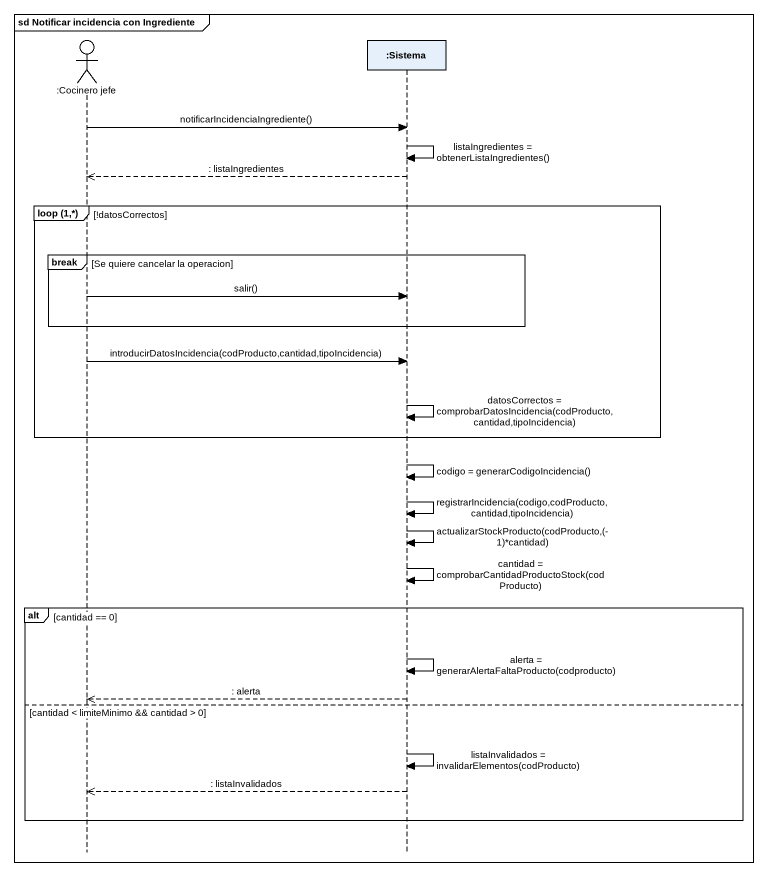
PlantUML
@startuml
mainframe sd Notificar incidencia con Ingrediente
hide footbox
actor ":Cocinero jefe" as Cocinero_jefe
participant ":Sistema" as Sistema

Cocinero_jefe -> Sistema : notificarIncidenciaIngrediente()
Sistema -> Sistema : listaIngredientes = obtenerListaIngredientes()
Sistema -->> Cocinero_jefe : : listaIngredientes
group loop (1,*) [!datosCorrectos]
  break Se quiere cancelar la operacion
    Cocinero_jefe -> Sistema : salir()
  end
  Cocinero_jefe -> Sistema : introducirDatosIncidencia(codProducto,cantidad,tipoIncidencia)
  Sistema -> Sistema : datosCorrectos = comprobarDatosIncidencia(codProducto,cantidad,tipoIncidencia)
end
Sistema -> Sistema : codigo = generarCodigoIncidencia()
Sistema -> Sistema : registrarIncidencia(codigo,codProducto,cantidad,tipoIncidencia)
Sistema -> Sistema : actualizarStockProducto(codProducto,(-1)*cantidad)
Sistema -> Sistema : cantidad = comprobarCantidadProductoStock(codProducto)
alt cantidad == 0
  Sistema -> Sistema : alerta = generarAlertaFaltaProducto(codproducto)
  Sistema -->> Cocinero_jefe : : alerta
else cantidad < limiteMinimo && cantidad > 0
  Sistema -> Sistema : listaInvalidados = invalidarElementos(codProducto)
  Sistema -->> Cocinero_jefe : : listaInvalidados
end
@enduml
